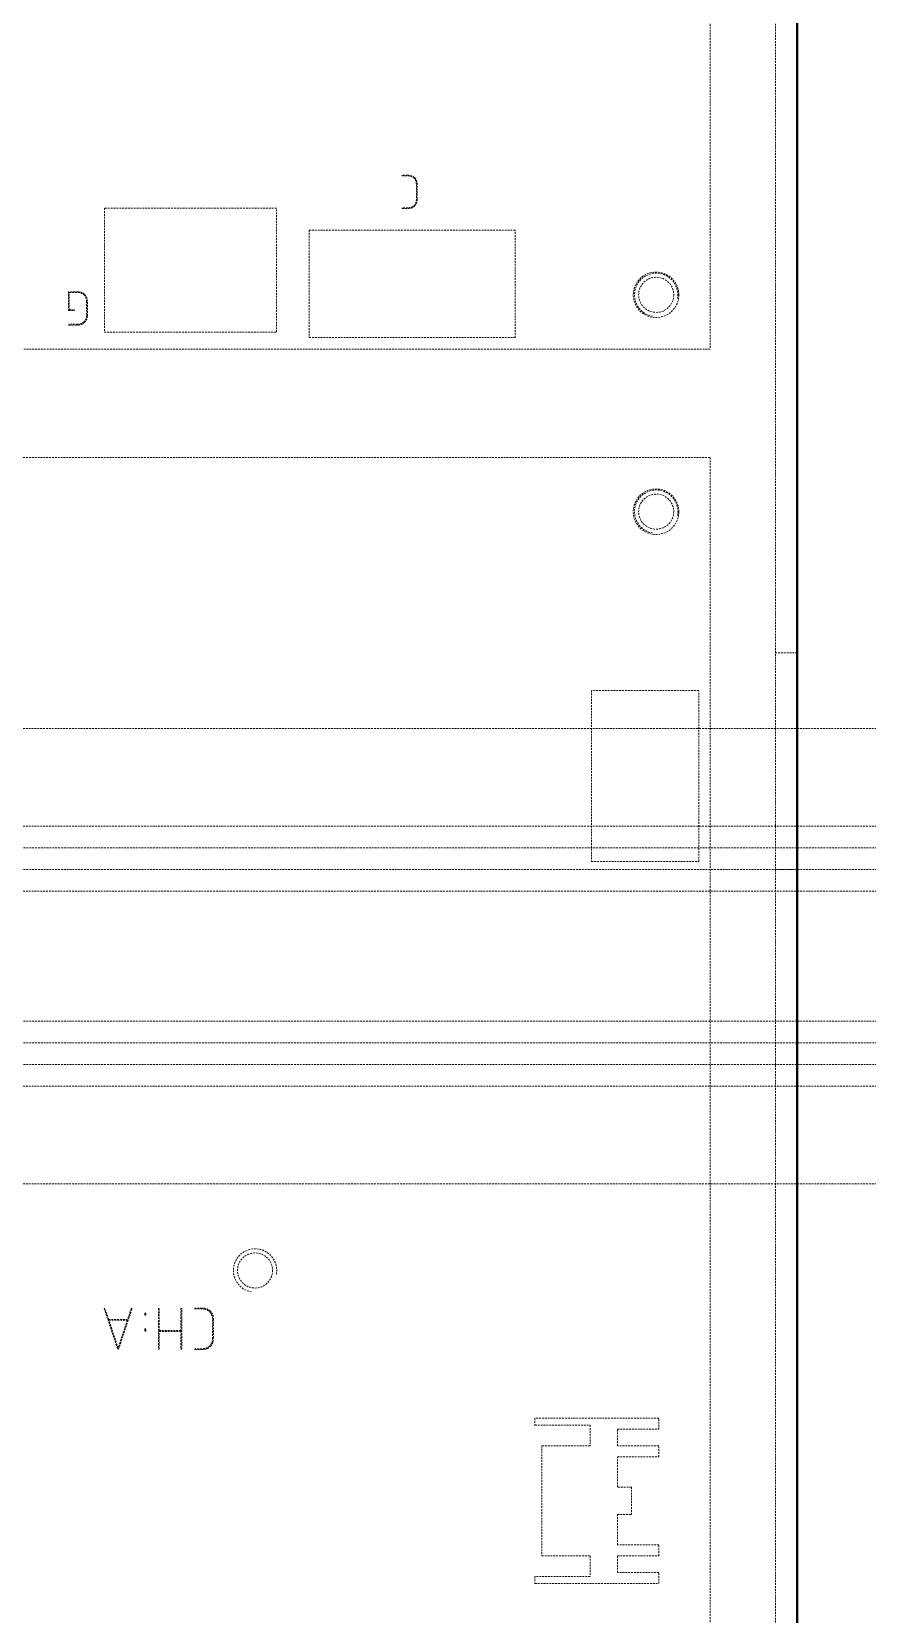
# Model space of a CAD drawing. Header units: inches. Extents: x 6934 to 18973, y 4254 to 7629.
# Drawn here: x 16973.7 to 17050.8, y 4756.7 to 4902.7 of the extents above; entities that cross this region are included whole.
import ezdxf

# ---------------------------------------------------------------- set-up
doc = ezdxf.new("R2010")
doc.units = ezdxf.units.IN
doc.header["$MEASUREMENT"] = 0
doc.linetypes.add('입력 정류부 ASSY$0$DASHED', pattern=[0.2067, 0.1654, -0.0413])
for name, color, linetype, lineweight, true_color in [('입력 정류부 ASSY$0$가려진 것(ISO)', 2, '입력 정류부 ASSY$0$DASHED', 18, 0xffff00), ('입력 정류부 ASSY$0$가려진 좁은 것(ISO)', 2, '입력 정류부 ASSY$0$DASHED', 18, 0xffff00), ('입력 정류부 ASSY$0$가시적인 것(ISO)', 3, 'Continuous', 40, 0x00ff00)]:
    doc.layers.add(name, color=color, linetype=linetype, lineweight=lineweight, true_color=true_color)

# ---------------------------------------------------------------- blocks, each defined once
blk = doc.blocks.new('입력 정류부 ASSY')
at = {"layer": '입력 정류부 ASSY$0$가려진 것(ISO)'}
for p, q in [((388.2, 443.43), (388.2, 771.43)), ((382.19, 768.43), (382.19, 613.44)), ((354.29, 629.47), (353.78, 629.47)), ((353.78, 629.47), (353.78, 629.41)), ((353.78, 629.41), (354.29, 629.41)), ((355.08, 628.6), (355.08, 627.27)), ((355.15, 627.27), (355.15, 628.6)), ((342.18, 626.43), (326.3, 626.43)), ((326.3, 626.43), (326.3, 615)), ((342.18, 615), (342.18, 626.43)), ((354.29, 626.47), (353.78, 626.47)), ((353.78, 626.47), (353.78, 626.4)), ((353.78, 626.4), (354.29, 626.4)), ((345.19, 624.4), (345.19, 614.5)), ((364.19, 624.4), (345.19, 624.4)), ((364.19, 614.5), (364.19, 624.4)), ((323.86, 618.72), (323, 618.72)), ((323, 618.72), (323, 616.99)), ((323.06, 617.05), (323.06, 618.66)), ((323.06, 618.66), (323.86, 618.66)), ((324.66, 617.85), (324.66, 616.52)), ((324.73, 616.52), (324.73, 617.85)), ((323, 616.99), (323.53, 616.99)), ((323.53, 617.05), (323.06, 617.05)), ((323.53, 616.99), (323.53, 617.05)), ((323.86, 615.72), (323.03, 615.72)), ((323.03, 615.72), (323.03, 615.65)), ((323.03, 615.65), (323.86, 615.65)), ((326.3, 615), (342.18, 615)), ((382.19, 613.44), (204.7, 613.44)), ((345.19, 614.5), (364.19, 614.5)), ((204.7, 603.43), (382.19, 603.43)), ((382.19, 603.43), (382.19, 448.44)), ((390.2, 585.43), (388.2, 585.43)), ((371.23, 581.93), (371.23, 566.18)), ((381.13, 581.93), (371.23, 581.93)), ((381.13, 566.18), (381.13, 581.93)), ((423, 578.44), (110.2, 578.44)), ((110.2, 569.44), (434.7, 569.44)), ((490.2, 567.44), (110.2, 567.44)), ((490.2, 565.44), (110.2, 565.44)), ((371.23, 566.18), (381.13, 566.18)), ((390.2, 565.43), (388.2, 565.43)), ((490.2, 549.44), (110.2, 549.44)), ((490.2, 547.44), (110.2, 547.44)), ((110.2, 545.44), (490.2, 545.44)), ((110.2, 536.44), (490.2, 536.44)), ((326.35, 524.94), (326.28, 524.93)), ((326.28, 524.93), (327.53, 521.18)), ((326.69, 523.93), (326.35, 524.94)), ((327.61, 521.18), (328.86, 524.93)), ((328.78, 524.94), (328.44, 523.93)), ((328.86, 524.93), (328.78, 524.94)), ((330.02, 524.51), (330.02, 524.31)), ((330.11, 524.51), (330.02, 524.51)), ((330.02, 524.31), (330.11, 524.31)), ((330.11, 524.31), (330.11, 524.51)), ((331.36, 524.93), (331.28, 524.93)), ((331.28, 524.93), (331.28, 521.18)), ((331.36, 522.89), (331.36, 524.93)), ((333.44, 524.93), (333.36, 524.93)), ((333.36, 524.93), (333.36, 522.89)), ((333.44, 521.18), (333.44, 524.93)), ((335.28, 524.97), (334.65, 524.97)), ((334.65, 524.97), (334.65, 524.89)), ((334.65, 524.89), (335.28, 524.89)), ((328.44, 523.93), (326.69, 523.93)), ((326.72, 523.85), (328.42, 523.85)), ((327.57, 521.31), (326.72, 523.85)), ((328.42, 523.85), (327.57, 521.31)), ((330.11, 523.06), (330.02, 523.06)), ((330.02, 523.06), (330.02, 522.85)), ((330.02, 522.85), (330.11, 522.85)), ((330.11, 522.85), (330.11, 523.06)), ((333.36, 522.89), (331.36, 522.89)), ((331.36, 521.18), (331.36, 522.81)), ((331.36, 522.81), (333.36, 522.81)), ((333.36, 522.81), (333.36, 521.18)), ((336.28, 523.89), (336.28, 522.23)), ((336.36, 522.23), (336.36, 523.89)), ((335.28, 521.22), (334.65, 521.22)), ((334.65, 521.22), (334.65, 521.14)), ((327.53, 521.18), (327.61, 521.18)), ((331.28, 521.18), (331.36, 521.18)), ((333.36, 521.18), (333.44, 521.18)), ((334.65, 521.14), (335.28, 521.14)), ((366.02, 514.81), (366.02, 514.17)), ((377.45, 514.81), (366.02, 514.81)), ((366.02, 514.17), (371.1, 514.17)), ((371.1, 514.17), (371.1, 512.27)), ((377.45, 513.79), (377.45, 514.81)), ((373.64, 513.79), (377.45, 513.79)), ((373.64, 512.27), (373.64, 513.79)), ((366.65, 512.27), (366.65, 502.11)), ((371.1, 512.27), (366.65, 512.27)), ((377.45, 512.27), (373.64, 512.27)), ((373.64, 511.25), (377.45, 511.25)), ((373.64, 508.46), (373.64, 511.25)), ((377.45, 511.25), (377.45, 512.27)), ((374.91, 508.46), (373.64, 508.46)), ((374.91, 505.92), (374.91, 508.46)), ((373.64, 505.92), (374.91, 505.92)), ((373.64, 503.12), (373.64, 505.92)), ((377.45, 503.12), (373.64, 503.12)), ((377.45, 502.11), (377.45, 503.12)), ((366.65, 502.11), (371.1, 502.11)), ((371.1, 502.11), (371.1, 500.2)), ((373.64, 502.11), (377.45, 502.11)), ((373.64, 500.58), (373.64, 502.11)), ((366.02, 500.2), (366.02, 499.57)), ((371.1, 500.2), (366.02, 500.2)), ((366.02, 499.57), (377.45, 499.57)), ((377.45, 500.58), (373.64, 500.58)), ((377.45, 499.57), (377.45, 500.58))]:
    blk.add_line(p, q, dxfattribs=at)
for centre, radius in [((377.19, 618.44), 2.1), ((377.2, 618.44), 1.62), ((377.19, 598.43), 2.1), ((377.2, 598.44), 1.62), ((340.2, 528.44), 1.62)]:
    blk.add_circle(centre, radius, dxfattribs=at)
for centre in [(377.2, 618.44), (377.2, 598.44), (340.2, 528.44)]:
    blk.add_arc(centre, 2, 350, 260, dxfattribs=at)
for points, knots in [([(354.92, 629.24), (354.88, 629.28), (354.84, 629.31), (354.75, 629.37), (354.7, 629.39), (354.53, 629.45), (354.41, 629.47), (354.29, 629.47)], [-0.06933666, -0.06933666, -0.06933666, -0.06933666, -0.05338331, -0.05338331, -0.03696973, -0.03696973, 0, 0, 0, 0]), ([(354.29, 629.41), (354.35, 629.41), (354.42, 629.4), (354.55, 629.38), (354.61, 629.36), (354.77, 629.29), (354.83, 629.24), (354.94, 629.13), (354.99, 629.05), (355.05, 628.89), (355.08, 628.78), (355.08, 628.6)], [-0.1885188, -0.1885188, -0.1885188, -0.1885188, -0.1659728, -0.1659728, -0.1454636, -0.1454636, -0.1084302, -0.1084302, -0.0519346, -0.0519346, 0, 0, 0, 0]), ([(355.15, 628.6), (355.15, 628.74), (355.13, 628.88), (355.04, 629.1), (354.99, 629.18), (354.92, 629.24)], [-0.07016867, -0.07016867, -0.07016867, -0.07016867, -0.02849917, -0.02849917, 0, 0, 0, 0]), ([(355.08, 627.27), (355.08, 627.2), (355.08, 627.13), (355.05, 626.99), (355.03, 626.93), (354.97, 626.8), (354.93, 626.73), (354.8, 626.61), (354.73, 626.56), (354.53, 626.49), (354.41, 626.47), (354.29, 626.47)], [-0.1291688, -0.1291688, -0.1291688, -0.1291688, -0.1076168, -0.1076168, -0.0884252, -0.0884252, -0.0632361, -0.0632361, -0.0368584, -0.0368584, 0, 0, 0, 0]), ([(354.29, 626.4), (354.42, 626.4), (354.55, 626.42), (354.77, 626.51), (354.85, 626.57), (354.92, 626.64)], [-0.07007339, -0.07007339, -0.07007339, -0.07007339, -0.0297248, -0.0297248, 0, 0, 0, 0]), ([(354.92, 626.64), (354.96, 626.67), (354.99, 626.71), (355.05, 626.81), (355.07, 626.86), (355.14, 627.02), (355.15, 627.15), (355.15, 627.27)], [-0.06952657, -0.06952657, -0.06952657, -0.06952657, -0.05347381, -0.05347381, -0.03700794, -0.03700794, 0, 0, 0, 0]), ([(324.48, 618.48), (324.44, 618.52), (324.4, 618.55), (324.31, 618.61), (324.26, 618.64), (324.1, 618.7), (323.98, 618.72), (323.86, 618.72)], [-0.06864886, -0.06864886, -0.06864886, -0.06864886, -0.05168755, -0.05168755, -0.03506899, -0.03506899, 0, 0, 0, 0]), ([(323.86, 618.66), (323.97, 618.66), (324.08, 618.64), (324.28, 618.56), (324.36, 618.5), (324.44, 618.43)], [-0.06400838, -0.06400838, -0.06400838, -0.06400838, -0.03085808, -0.03085808, 0, 0, 0, 0]), ([(324.44, 618.43), (324.47, 618.39), (324.51, 618.35), (324.56, 618.27), (324.59, 618.22), (324.65, 618.07), (324.66, 617.96), (324.66, 617.85)], [-0.06385015, -0.06385015, -0.06385015, -0.06385015, -0.04821491, -0.04821491, -0.03281041, -0.03281041, 0, 0, 0, 0]), ([(324.73, 617.85), (324.73, 617.97), (324.71, 618.09), (324.62, 618.31), (324.56, 618.4), (324.48, 618.48)], [-0.06951228, -0.06951228, -0.06951228, -0.06951228, -0.03314625, -0.03314625, 0, 0, 0, 0]), ([(324.66, 616.52), (324.66, 616.46), (324.66, 616.4), (324.63, 616.28), (324.61, 616.22), (324.54, 616.08), (324.48, 616), (324.4, 615.93)], [-0.06740971, -0.06740971, -0.06740971, -0.06740971, -0.04873109, -0.04873109, -0.0310245, -0.0310245, 0, 0, 0, 0]), ([(324.45, 615.88), (324.49, 615.92), (324.54, 615.97), (324.61, 616.07), (324.64, 616.12), (324.71, 616.29), (324.73, 616.4), (324.73, 616.52)], [-0.07304362, -0.07304362, -0.07304362, -0.07304362, -0.0539676, -0.0539676, -0.03553634, -0.03553634, 0, 0, 0, 0]), ([(324.4, 615.93), (324.33, 615.86), (324.24, 615.81), (324.06, 615.74), (323.96, 615.72), (323.86, 615.72)], [-0.05938919, -0.05938919, -0.05938919, -0.05938919, -0.02937709, -0.02937709, 0, 0, 0, 0]), ([(323.86, 615.65), (323.97, 615.65), (324.07, 615.67), (324.28, 615.75), (324.37, 615.81), (324.45, 615.88)], [-0.06456345, -0.06456345, -0.06456345, -0.06456345, -0.03252145, -0.03252145, 0, 0, 0, 0]), ([(336.08, 524.69), (336.03, 524.74), (335.98, 524.78), (335.86, 524.85), (335.8, 524.88), (335.59, 524.95), (335.43, 524.97), (335.28, 524.97)], [-0.08666899, -0.08666899, -0.08666899, -0.08666899, -0.06672773, -0.06672773, -0.04621118, -0.04621118, 0, 0, 0, 0]), ([(335.28, 524.89), (335.37, 524.89), (335.45, 524.89), (335.61, 524.86), (335.68, 524.84), (335.88, 524.75), (335.97, 524.68), (336.1, 524.55), (336.16, 524.45), (336.24, 524.25), (336.28, 524.1), (336.28, 523.89)], [-0.2356436, -0.2356436, -0.2356436, -0.2356436, -0.2074616, -0.2074616, -0.1818256, -0.1818256, -0.1355349, -0.1355349, -0.0649169, -0.0649169, 0, 0, 0, 0]), ([(336.36, 523.89), (336.36, 524.06), (336.34, 524.24), (336.22, 524.51), (336.16, 524.6), (336.08, 524.69)], [-0.08770898, -0.08770898, -0.08770898, -0.08770898, -0.0356232, -0.0356232, 0, 0, 0, 0]), ([(336.28, 522.23), (336.28, 522.14), (336.27, 522.04), (336.24, 521.88), (336.22, 521.8), (336.14, 521.63), (336.08, 521.55), (335.93, 521.4), (335.84, 521.34), (335.59, 521.24), (335.43, 521.22), (335.28, 521.22)], [-0.1614576, -0.1614576, -0.1614576, -0.1614576, -0.1345181, -0.1345181, -0.1105292, -0.1105292, -0.0790434, -0.0790434, -0.046072, -0.046072, 0, 0, 0, 0]), ([(335.28, 521.14), (335.45, 521.14), (335.62, 521.16), (335.89, 521.28), (335.99, 521.34), (336.08, 521.43)], [-0.08758989, -0.08758989, -0.08758989, -0.08758989, -0.03715522, -0.03715522, 0, 0, 0, 0]), ([(336.08, 521.43), (336.12, 521.48), (336.17, 521.53), (336.24, 521.64), (336.27, 521.7), (336.34, 521.91), (336.36, 522.07), (336.36, 522.23)], [-0.08690636, -0.08690636, -0.08690636, -0.08690636, -0.06684085, -0.06684085, -0.04625894, -0.04625894, 0, 0, 0, 0])]:
    blk.add_open_spline(points, degree=3, knots=knots, dxfattribs=at)
at = {"layer": '입력 정류부 ASSY$0$가려진 좁은 것(ISO)'}
for p, q in [((438.4, 563.44), (110.2, 563.44)), ((490.2, 551.44), (195.2, 551.44))]:
    blk.add_line(p, q, dxfattribs=at)
at = {"layer": '입력 정류부 ASSY$0$가시적인 것(ISO)'}
blk.add_line((390.2, 441.43), (390.2, 773.43), dxfattribs=at)

msp = doc.modelspace()

# ---------------------------------------------------------------- block references
msp.add_blockref('입력 정류부 ASSY', (16654.075, 4260.012))

doc.saveas('drawing.dxf')
